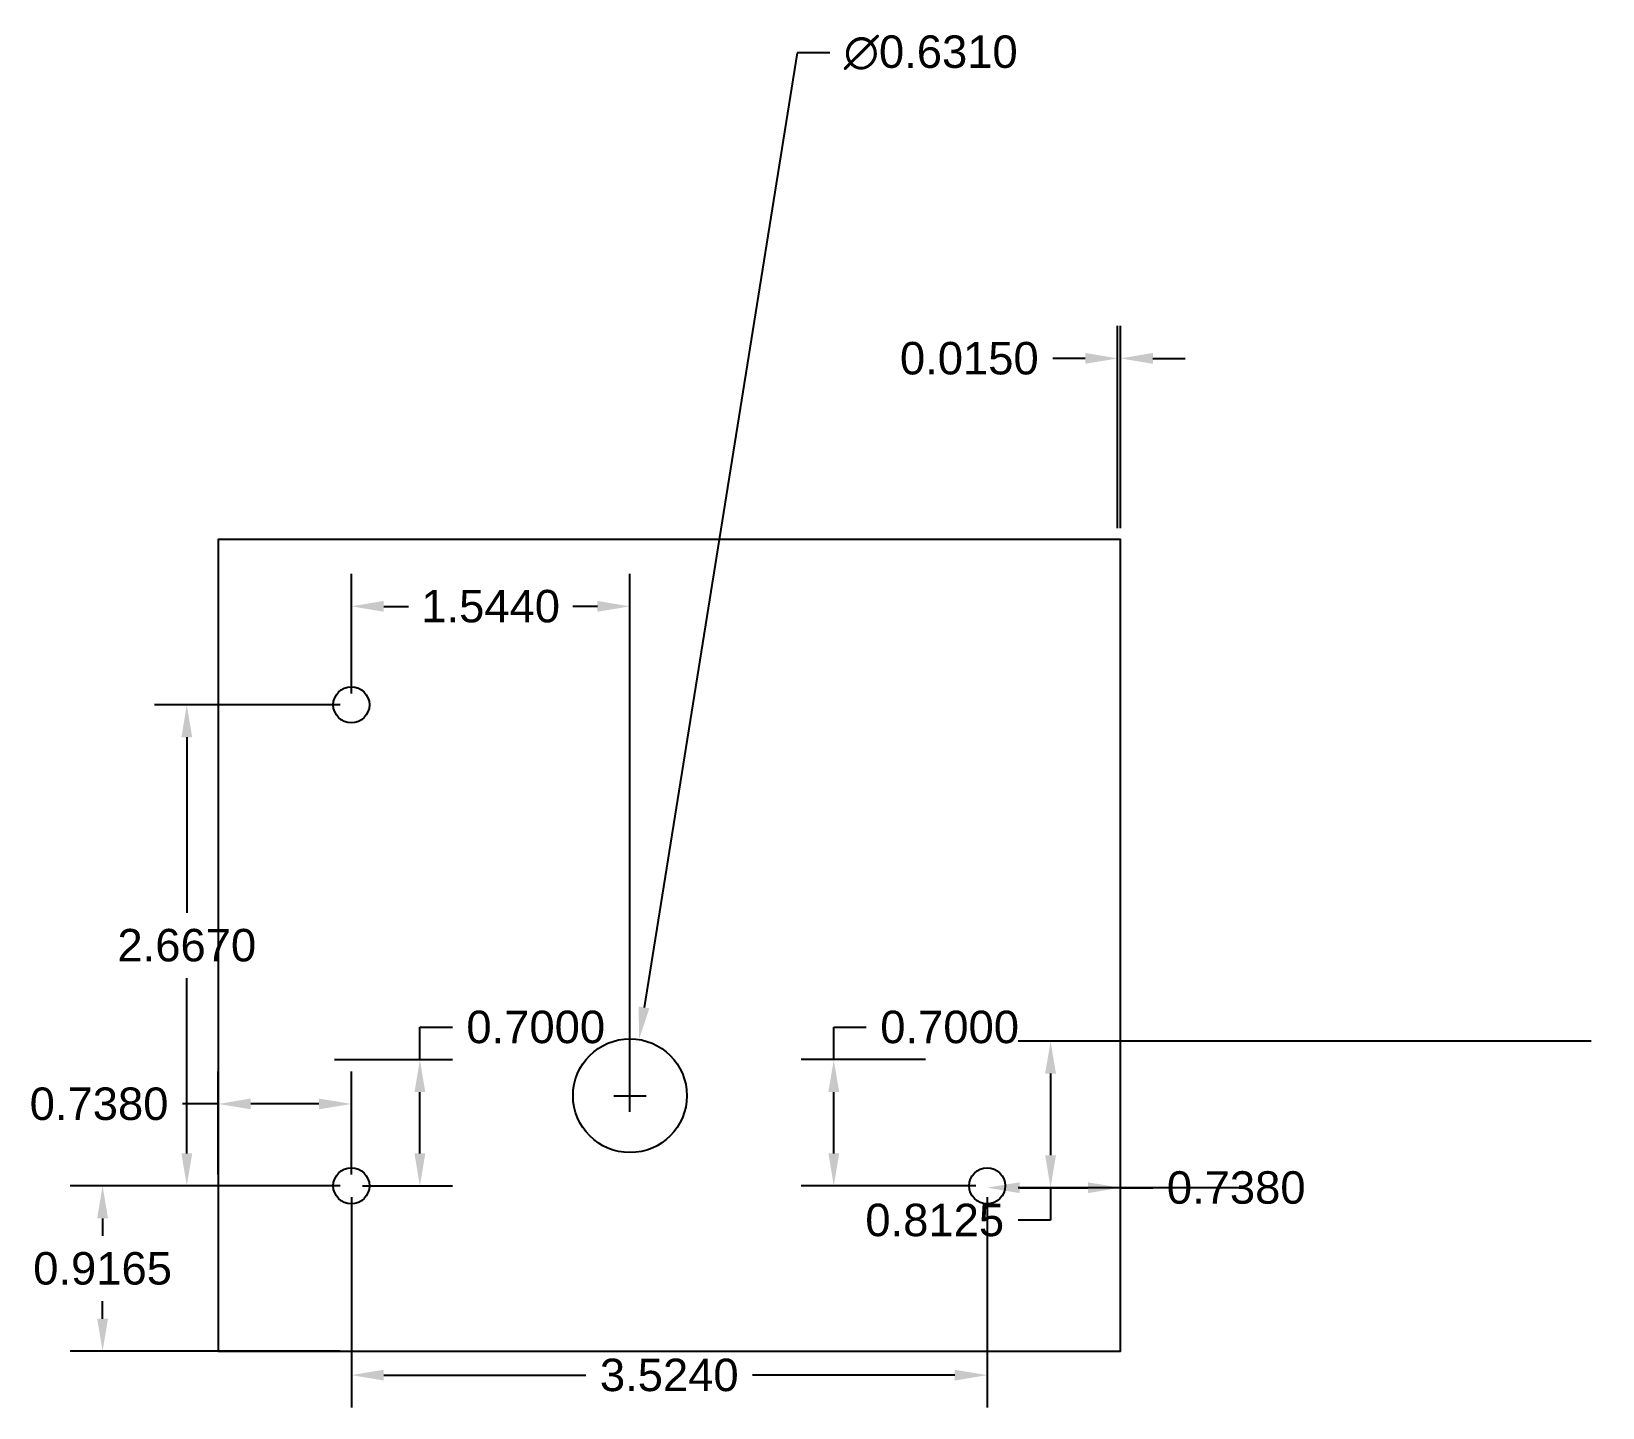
# Model space of a CAD drawing. Header units: inches. Extents: x 7.5 to 16.2, y 17.67 to 25.3.
import ezdxf

# ---------------------------------------------------------------- set-up
doc = ezdxf.new("R2010")
doc.units = ezdxf.units.IN
doc.header["$MEASUREMENT"] = 0
doc.layers.get('0').update_dxf_attribs({"color": 1})
doc.layers.add('dimensions', color=4, linetype='Continuous')
doc.layers.add('non-cut features', color=3, linetype='Continuous')
doc.styles.get("Standard").update_dxf_attribs({"font": 'Arial Regular.ttf'})
doc.dimstyles.get("Standard").update_dxf_attribs({"dimtxt": 0.18, "dimasz": 0.18, "dimexe": 0.18, "dimexo": 0.0625, "dimgap": 0.09, "dimtad": 0, "dimtih": 1, "dimtoh": 1, "dimdec": 4, "dimzin": 0, "dimdsep": 46, "dimtxsty": 'Standard', "dimcen": 0.09, "dimadec": 0, "dimazin": 0, "dimtfac": 1, "dimtdec": 4, "dimtofl": 0, "dimtmove": 0, "dimatfit": 3, "dimfxl": 1, "dimtolj": 1, "dimtzin": 0, "dimarcsym": 0})

# ---------------------------------------------------------------- blocks, each defined once
blk = doc.blocks.new('*D3')
at = {"layer": 'Defpoints', "color": 0, "transparency": 16777216}
for p in [(16.2029, 19.7002), (13.1435, 18.8877), (14.2529, 18.8877)]:
    blk.add_point(p, dxfattribs=at)
at = {"layer": 'dimensions', "color": 0, "lineweight": -2, "transparency": 16777216}
for p, q in [((16.1404, 19.7002), (12.9635, 19.7002)), ((13.1435, 19.5202), (13.1435, 19.0677)), ((14.1904, 18.8877), (12.9635, 18.8877)), ((13.1435, 18.8877), (13.1435, 18.7077)), ((13.1435, 18.7077), (12.9635, 18.7077))]:
    blk.add_line(p, q, dxfattribs=at)
at = {"layer": 'dimensions', "color": 0, "transparency": 16777216}
for points in [[(13.1135, 19.5202), (13.1735, 19.5202), (13.1435, 19.7002)], [(13.1135, 19.0677), (13.1735, 19.0677), (13.1435, 18.8877)]]:
    blk.add_solid(points, dxfattribs=at)
at = {"layer": 'dimensions', "color": 0, "transparency": 16777216, "insert": (12.5015, 18.7077), "char_height": 0.18, "attachment_point": 5}
blk.add_mtext('\\A1;0.8125', dxfattribs=at)
blk = doc.blocks.new('*D5')
at = {"layer": 'Defpoints', "color": 0, "transparency": 16777216}
for p in [(9.1123, 19.5977), (9.6483, 19.5977), (9.2683, 18.8977)]:
    blk.add_point(p, dxfattribs=at)
at = {"layer": 'dimensions', "color": 0, "lineweight": -2, "transparency": 16777216}
for p, q in [((9.6483, 19.5977), (9.6483, 19.7777)), ((9.6483, 19.7777), (9.8283, 19.7777)), ((9.1748, 19.5977), (9.8283, 19.5977)), ((9.6483, 19.0777), (9.6483, 19.4177)), ((9.3308, 18.8977), (9.8283, 18.8977))]:
    blk.add_line(p, q, dxfattribs=at)
at = {"layer": 'dimensions', "color": 0, "transparency": 16777216}
for points in [[(9.6183, 19.4177), (9.6783, 19.4177), (9.6483, 19.5977)], [(9.6183, 19.0777), (9.6783, 19.0777), (9.6483, 18.8977)]]:
    blk.add_solid(points, dxfattribs=at)
at = {"layer": 'dimensions', "color": 0, "transparency": 16777216, "insert": (10.2904, 19.7777), "char_height": 0.18, "attachment_point": 5}
blk.add_mtext('\\A1;0.7000', dxfattribs=at)
blk = doc.blocks.new('*D6')
at = {"layer": 'Defpoints', "color": 0, "transparency": 16777216}
for p in [(11.9422, 19.5977), (12.5123, 19.5977), (12.7923, 18.8978)]:
    blk.add_point(p, dxfattribs=at)
at = {"layer": 'dimensions', "color": 0, "lineweight": -2, "transparency": 16777216}
for p, q in [((11.9422, 19.5977), (11.9422, 19.7777)), ((11.9422, 19.7777), (12.1222, 19.7777)), ((12.4498, 19.5977), (11.7622, 19.5977)), ((11.9422, 19.0778), (11.9422, 19.4177)), ((12.7298, 18.8978), (11.7622, 18.8978))]:
    blk.add_line(p, q, dxfattribs=at)
at = {"layer": 'dimensions', "color": 0, "transparency": 16777216}
for points in [[(11.9122, 19.4177), (11.9722, 19.4177), (11.9422, 19.5977)], [(11.9122, 19.0778), (11.9722, 19.0778), (11.9422, 18.8978)]]:
    blk.add_solid(points, dxfattribs=at)
at = {"layer": 'dimensions', "color": 0, "transparency": 16777216, "insert": (12.5842, 19.7777), "char_height": 0.18, "attachment_point": 5}
blk.add_mtext('\\A1;0.7000', dxfattribs=at)
blk = doc.blocks.new('*D7')
at = {"layer": 'Defpoints', "color": 0, "transparency": 16777216}
for p in [(10.8623, 19.7092), (10.7624, 19.0862)]:
    blk.add_point(p, dxfattribs=at)
at = {"layer": 'dimensions', "color": 0, "lineweight": -2, "transparency": 16777216}
for p, q in [((11.7393, 25.1801), (10.8908, 19.887)), ((11.9193, 25.1801), (11.7393, 25.1801)), ((10.8123, 19.3077), (10.8123, 19.4877)), ((10.7223, 19.3977), (10.9023, 19.3977))]:
    blk.add_line(p, q, dxfattribs=at)
at = {"layer": 'dimensions', "color": 0, "transparency": 16777216}
blk.add_solid([(10.8611, 19.8917), (10.9204, 19.8822), (10.8623, 19.7092)], dxfattribs=at)
at = {"layer": 'dimensions', "color": 0, "transparency": 16777216, "insert": (12.4795, 25.1801), "char_height": 0.18, "attachment_point": 5}
blk.add_mtext('\\A1;∅0.6310', dxfattribs=at)
blk = doc.blocks.new('*D8')
at = {"layer": 'Defpoints', "color": 0, "transparency": 16777216}
for p in [(10.8123, 22.1108), (9.2683, 21.5647), (10.8123, 19.3977)]:
    blk.add_point(p, dxfattribs=at)
at = {"layer": 'dimensions', "color": 0, "lineweight": -2, "transparency": 16777216}
for p, q in [((9.2683, 21.6272), (9.2683, 22.2908)), ((10.8123, 19.4602), (10.8123, 22.2908)), ((9.4483, 22.1108), (9.5857, 22.1108)), ((10.6323, 22.1108), (10.495, 22.1108))]:
    blk.add_line(p, q, dxfattribs=at)
at = {"layer": 'dimensions', "color": 0, "transparency": 16777216}
for points in [[(9.4483, 22.1408), (9.4483, 22.0808), (9.2683, 22.1108)], [(10.6323, 22.1408), (10.6323, 22.0808), (10.8123, 22.1108)]]:
    blk.add_solid(points, dxfattribs=at)
at = {"layer": 'dimensions', "color": 0, "transparency": 16777216, "insert": (10.0403, 22.1108), "char_height": 0.18, "attachment_point": 5}
blk.add_mtext('\\A1;1.5440', dxfattribs=at)
blk = doc.blocks.new('*D10')
at = {"layer": 'Defpoints', "color": 0, "transparency": 16777216}
for p in [(9.2683, 18.8977), (12.7923, 18.8978), (12.7923, 17.8487)]:
    blk.add_point(p, dxfattribs=at)
at = {"layer": 'dimensions', "color": 0, "lineweight": -2, "transparency": 16777216}
for p, q in [((9.2683, 18.8352), (9.2683, 17.6687)), ((12.7923, 18.8353), (12.7923, 17.6687)), ((9.4483, 17.8487), (10.5683, 17.8487)), ((12.6123, 17.8487), (11.4924, 17.8487))]:
    blk.add_line(p, q, dxfattribs=at)
at = {"layer": 'dimensions', "color": 0, "transparency": 16777216}
for points in [[(9.4483, 17.8787), (9.4483, 17.8187), (9.2683, 17.8487)], [(12.6123, 17.8787), (12.6123, 17.8187), (12.7923, 17.8487)]]:
    blk.add_solid(points, dxfattribs=at)
at = {"layer": 'dimensions', "color": 0, "transparency": 16777216, "insert": (11.0303, 17.8487), "char_height": 0.18, "attachment_point": 5}
blk.add_mtext('\\A1;3.5240', dxfattribs=at)
blk = doc.blocks.new('*D12')
at = {"layer": 'Defpoints', "color": 0, "transparency": 16777216}
for p in [(9.2683, 21.5647), (8.3565, 18.8977), (9.2683, 18.8977)]:
    blk.add_point(p, dxfattribs=at)
at = {"layer": 'dimensions', "color": 0, "lineweight": -2, "transparency": 16777216}
for p, q in [((9.2058, 21.5647), (8.1765, 21.5647)), ((8.3565, 21.3847), (8.3565, 20.4124)), ((8.3565, 19.0777), (8.3565, 20.05)), ((9.2058, 18.8977), (8.1765, 18.8977))]:
    blk.add_line(p, q, dxfattribs=at)
at = {"layer": 'dimensions', "color": 0, "transparency": 16777216}
for points in [[(8.3265, 21.3847), (8.3865, 21.3847), (8.3565, 21.5647)], [(8.3265, 19.0777), (8.3865, 19.0777), (8.3565, 18.8977)]]:
    blk.add_solid(points, dxfattribs=at)
at = {"layer": 'dimensions', "color": 0, "transparency": 16777216, "insert": (8.3565, 20.2312), "char_height": 0.18, "attachment_point": 5}
blk.add_mtext('\\A1;2.6670', dxfattribs=at)
blk = doc.blocks.new('*D13')
at = {"layer": 'Defpoints', "color": 0, "transparency": 16777216}
for p in [(9.2683, 18.8977), (7.8897, 17.9812), (9.2683, 17.9812)]:
    blk.add_point(p, dxfattribs=at)
at = {"layer": 'dimensions', "color": 0, "lineweight": -2, "transparency": 16777216}
for p, q in [((9.2058, 18.8977), (7.7097, 18.8977)), ((7.8897, 18.7177), (7.8897, 18.6207)), ((7.8897, 18.1612), (7.8897, 18.2582)), ((9.2058, 17.9812), (7.7097, 17.9812))]:
    blk.add_line(p, q, dxfattribs=at)
at = {"layer": 'dimensions', "color": 0, "transparency": 16777216}
for points in [[(7.8597, 18.7177), (7.9197, 18.7177), (7.8897, 18.8977)], [(7.8597, 18.1612), (7.9197, 18.1612), (7.8897, 17.9812)]]:
    blk.add_solid(points, dxfattribs=at)
at = {"layer": 'dimensions', "color": 0, "transparency": 16777216, "insert": (7.8897, 18.4395), "char_height": 0.18, "attachment_point": 5}
blk.add_mtext('\\A1;0.9165', dxfattribs=at)
blk = doc.blocks.new('*D20')
at = {"layer": 'Defpoints', "color": 0, "transparency": 16777216}
for p in [(13.5154, 23.4854), (13.5154, 22.4812), (13.5304, 22.4812)]:
    blk.add_point(p, dxfattribs=at)
at = {"layer": 'dimensions', "color": 0, "lineweight": -2, "transparency": 16777216}
for p, q in [((13.5154, 22.5437), (13.5154, 23.6654)), ((13.5304, 22.5437), (13.5304, 23.6654)), ((13.3354, 23.4854), (13.1554, 23.4854)), ((13.7104, 23.4854), (13.8904, 23.4854))]:
    blk.add_line(p, q, dxfattribs=at)
at = {"layer": 'dimensions', "color": 0, "transparency": 16777216}
for points in [[(13.3354, 23.5154), (13.3354, 23.4554), (13.5154, 23.4854)], [(13.7104, 23.5154), (13.7104, 23.4554), (13.5304, 23.4854)]]:
    blk.add_solid(points, dxfattribs=at)
at = {"layer": 'dimensions', "color": 0, "transparency": 16777216, "insert": (12.6933, 23.4854), "char_height": 0.18, "attachment_point": 5}
blk.add_mtext('\\A1;0.0150', dxfattribs=at)
blk = doc.blocks.new('*D21')
at = {"layer": 'Defpoints', "color": 0, "transparency": 16777216}
for p in [(12.7923, 18.8978), (13.5304, 18.8877), (13.5304, 18.8877)]:
    blk.add_point(p, dxfattribs=at)
at = {"layer": 'dimensions', "color": 0, "lineweight": -2, "transparency": 16777216}
for p, q in [((13.5304, 18.9502), (13.5304, 19.0677)), ((12.7923, 18.8353), (12.7923, 18.7077)), ((12.9723, 18.8877), (13.3504, 18.8877)), ((13.5304, 18.8877), (13.7104, 18.8877))]:
    blk.add_line(p, q, dxfattribs=at)
at = {"layer": 'dimensions', "color": 0, "transparency": 16777216}
for points in [[(12.9723, 18.9177), (12.9723, 18.8577), (12.7923, 18.8877)], [(13.3504, 18.9177), (13.3504, 18.8577), (13.5304, 18.8877)]]:
    blk.add_solid(points, dxfattribs=at)
at = {"layer": 'dimensions', "color": 0, "transparency": 16777216, "insert": (14.1724, 18.8877), "char_height": 0.18, "attachment_point": 5}
blk.add_mtext('\\A1;0.7380', dxfattribs=at)
blk = doc.blocks.new('*D22')
at = {"layer": 'Defpoints', "color": 0, "transparency": 16777216}
for p in [(8.5304, 19.3521), (8.5304, 18.8977), (9.2683, 18.8977)]:
    blk.add_point(p, dxfattribs=at)
at = {"layer": 'dimensions', "color": 0, "lineweight": -2, "transparency": 16777216}
for p, q in [((8.5304, 18.9602), (8.5304, 19.5321)), ((9.2683, 18.9602), (9.2683, 19.5321)), ((8.5304, 19.3521), (8.3322, 19.3521)), ((9.0883, 19.3521), (8.7104, 19.3521))]:
    blk.add_line(p, q, dxfattribs=at)
at = {"layer": 'dimensions', "color": 0, "transparency": 16777216}
for points in [[(8.7104, 19.3821), (8.7104, 19.3221), (8.5304, 19.3521)], [(9.0883, 19.3821), (9.0883, 19.3221), (9.2683, 19.3521)]]:
    blk.add_solid(points, dxfattribs=at)
at = {"layer": 'dimensions', "color": 0, "transparency": 16777216, "insert": (7.8701, 19.3521), "char_height": 0.18, "attachment_point": 5}
blk.add_mtext('\\A1;0.7380', dxfattribs=at)

msp = doc.modelspace()

# ---------------------------------------------------------------- linework, layer by layer
msp.add_lwpolyline([(8.53038, 17.98118), (13.53038, 17.98118), (13.53038, 22.48118), (8.53038, 22.48118)], close=True)
for centre in [(9.26831, 21.56468), (9.26833, 18.89773), (12.79234, 18.89777)]:
    msp.add_circle(centre, 0.1)
at = {"layer": 'non-cut features'}
msp.add_circle((10.81233, 19.39773), 0.31548, dxfattribs=at)

# ---------------------------------------------------------------- dimensions: what is measured, and where the dimension line sits
at = {"layer": 'dimensions'}
dim = msp.add_diameter_dim_2p(p1=(10.7624, 19.08622), p2=(10.86227, 19.70924), dimstyle='Standard', dxfattribs=at)
dim.commit()
dim.dimension.update_dxf_attribs({"geometry": '*D7', "text_midpoint": (12.47953, 25.18013), "dimtype": 163})
for base, p1, p2, picture, middle in [((13.51538, 23.48537), (13.53038, 22.48118), (13.51538, 22.48118), '*D20', (12.69335, 23.48537)), ((10.81233, 22.11084), (9.26831, 21.56468), (10.81233, 19.39773), '*D8', (10.04032, 22.11084)), ((13.53038, 18.88767), (12.79234, 18.89777), (13.53038, 18.88767), '*D21', (14.17241, 18.88767)), ((12.79234, 17.84873), (9.26833, 18.89773), (12.79234, 18.89777), '*D10', (11.03034, 17.84873))]:
    dim = msp.add_linear_dim(base=base, p1=p1, p2=p2, dimstyle='Standard', dxfattribs=at)
    dim.commit()
    dim.dimension.update_dxf_attribs({"geometry": picture, "text_midpoint": middle})
for base, p1, p2, picture, middle in [((8.356538, 18.897729), (9.268309, 21.564681), (9.268334, 18.897729), '*D12', (8.356538, 20.231205)), ((9.64834, 19.59773), (9.26833, 18.89773), (9.11233, 19.59773), '*D5', (10.29037, 19.77773)), ((11.94222, 19.59773), (12.79234, 18.89777), (12.51234, 19.59773), '*D6', (12.58425, 19.77773)), ((13.14352, 18.88767), (16.20288, 19.70017), (14.25293, 18.88767), '*D3', (12.50148, 18.70767)), ((7.889653, 17.981183), (9.268334, 18.897729), (9.268334, 17.981183), '*D13', (7.889653, 18.439456))]:
    dim = msp.add_linear_dim(base=base, p1=p1, p2=p2, angle=90, dimstyle='Standard', dxfattribs=at)
    dim.commit()
    dim.dimension.update_dxf_attribs({"geometry": picture, "text_midpoint": middle})
dim = msp.add_linear_dim(base=(8.530381, 19.35207), p1=(9.268334, 18.897729), p2=(8.530381, 18.897729), dimstyle='Standard', dxfattribs=at)
dim.commit()
dim.dimension.update_dxf_attribs({"geometry": '*D22', "text_midpoint": (7.870146, 19.35207), "dimtype": 160})

doc.saveas('drawing.dxf')
